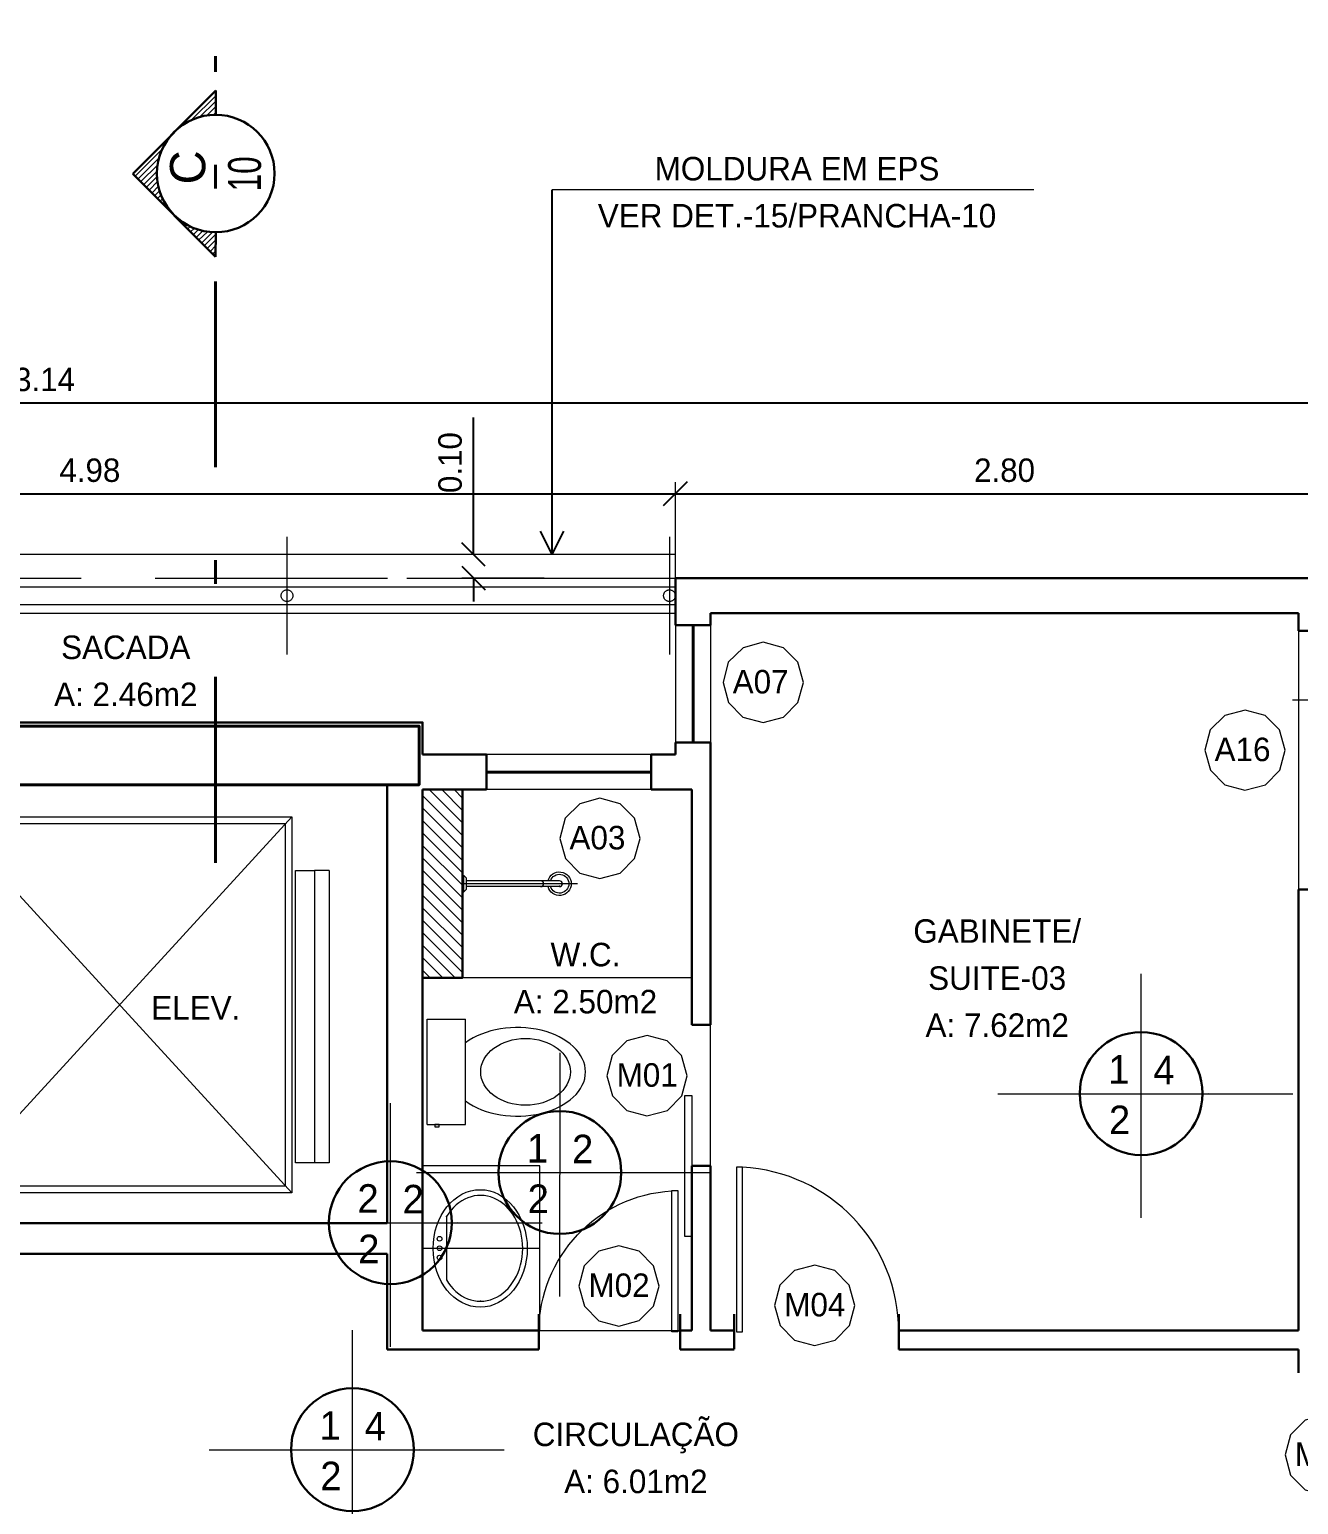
# Model space of a CAD drawing. Header units: metres. Extents: x 2.9 to 62.3, y 8 to 50.1.
# Drawn here: x 40.27 to 45.66, y 38.75 to 45.02 of the extents above; entities that cross this region are included whole.
import ezdxf
from ezdxf.enums import TextEntityAlignment as Align

# ---------------------------------------------------------------- set-up
doc = ezdxf.new("R2010")
doc.units = ezdxf.units.M
doc.header["$MEASUREMENT"] = 0
for name, pattern in [('DGN Style 2', [0.98853, 0.593118, -0.395412]), ('DGN Style 3', [1.383942, 0.98853, -0.395412]), ('DGN Style 4', [1.582636, 0.790824, -0.395412, 0.00098853, -0.395412])]:
    doc.linetypes.add(name, pattern=pattern)
doc.layers.get('Defpoints').update_dxf_attribs({"lineweight": 0})
for name, color, linetype, lineweight in [('00-EDIFICACOES TÉRREO', 7, 'Continuous', 0), ('24 - Textos Gerais', 7, 'Continuous', 0), ('34 - Mobiliário', 7, 'Continuous', 0), ('CORNIJAS_VAR NA PLANTA PTIPO 1', 7, 'Continuous', 0), ('Level 1', 7, 'Continuous', 0), ('Level 12', 7, 'Continuous', 0), ('Level 14', 7, 'Continuous', 0), ('Level 24-1', 7, 'Continuous', 0), ('Level 3', 7, 'Continuous', 0), ('Level 36', 7, 'Continuous', 0), ('Level 43', 7, 'Continuous', 0), ('Level 44', 7, 'Continuous', 0), ('Level 45', 7, 'Continuous', 0), ('Level 50', 7, 'Continuous', 0), ('Level 7', 7, 'Continuous', 0), ('Level 8', 7, 'Continuous', 0)]:
    doc.layers.add(name, color=color, linetype=linetype, lineweight=lineweight)
doc.styles.add('Style-INTL_ENGINEERING', font='INTL_ENGINEERING.shx')
doc.dimstyles.get("Standard").update_dxf_attribs({"dimtxt": 0.18, "dimasz": 0.18, "dimexe": 0.18, "dimexo": 0.0625, "dimgap": 0.09, "dimtad": 0, "dimtih": 1, "dimtoh": 1, "dimdec": 4, "dimzin": 1, "dimdsep": 46, "dimtxsty": 'Standard', "dimcen": 0, "dimadec": 0, "dimazin": 0, "dimtfac": 1, "dimtdec": 4, "dimtofl": 0, "dimtmove": 0, "dimatfit": 3, "dimfxl": 0, "dimtolj": 1, "dimtzin": 1, "dimarcsym": 0})

# ---------------------------------------------------------------- blocks, each defined once
blk = doc.blocks.new('_Oblique')
at = {"color": 0, "linetype": 'ByBlock', "lineweight": -2}
blk.add_line((0.5, 0.5), (-0.5, -0.5), dxfattribs=at)
blk = doc.blocks.new('*D235')
at = {"layer": 'Defpoints', "color": 0, "linetype": 'Continuous', "lineweight": 0}
for p in [(43.0145, 43.0475), (38.0346, 42.689), (43.0145, 42.689)]:
    blk.add_point(p, dxfattribs=at)
at = {"layer": 'Level 43', "color": 2, "linetype": 'Continuous', "lineweight": 0}
for p, q in [((38.0346, 42.7385), (38.0346, 43.097)), ((43.0145, 42.7385), (43.0145, 43.097))]:
    blk.add_line(p, q, dxfattribs=at)
at = {"layer": 'Level 43', "color": 0, "linetype": 'Continuous', "lineweight": -2}
blk.add_line((38.0346, 43.0475), (43.0145, 43.0475), dxfattribs=at)
at = {"layer": 'Level 43', "color": 0, "linetype": 'Continuous', "lineweight": -2, "xscale": 0.0995, "yscale": 0.0995, "zscale": 0.0995, "rotation": 180}
blk.add_blockref('_Oblique', (38.0346, 43.0475), dxfattribs=at)
at = {"layer": 'Level 43', "color": 0, "linetype": 'Continuous', "lineweight": -2, "xscale": 0.0995, "yscale": 0.0995, "zscale": 0.0995}
blk.add_blockref('_Oblique', (43.0145, 43.0475), dxfattribs=at)
at = {"layer": 'Level 43', "color": 0, "linetype": 'Continuous', "lineweight": 0, "insert": (40.5246, 43.1467), "char_height": 0.0995, "attachment_point": 5, "style": 'Style-INTL_ENGINEERING'}
blk.add_mtext('4.98', dxfattribs=at)
blk = doc.blocks.new('*D236')
at = {"layer": 'Defpoints', "color": 0, "linetype": 'Continuous', "lineweight": 0}
for p in [(45.8145, 43.0475), (43.0145, 42.689), (45.8145, 42.689)]:
    blk.add_point(p, dxfattribs=at)
at = {"layer": 'Level 43', "color": 2, "linetype": 'Continuous', "lineweight": 0}
for p, q in [((43.0145, 42.7385), (43.0145, 43.097)), ((45.8145, 42.7385), (45.8145, 43.097))]:
    blk.add_line(p, q, dxfattribs=at)
at = {"layer": 'Level 43', "color": 0, "linetype": 'Continuous', "lineweight": -2}
blk.add_line((43.0145, 43.0475), (45.8145, 43.0475), dxfattribs=at)
at = {"layer": 'Level 43', "color": 0, "linetype": 'Continuous', "lineweight": -2, "xscale": 0.0995, "yscale": 0.0995, "zscale": 0.0995, "rotation": 180}
blk.add_blockref('_Oblique', (43.0145, 43.0475), dxfattribs=at)
at = {"layer": 'Level 43', "color": 0, "linetype": 'Continuous', "lineweight": -2, "xscale": 0.0995, "yscale": 0.0995, "zscale": 0.0995}
blk.add_blockref('_Oblique', (45.8145, 43.0475), dxfattribs=at)
at = {"layer": 'Level 43', "color": 0, "linetype": 'Continuous', "lineweight": 0, "insert": (44.4145, 43.1467), "char_height": 0.0995, "attachment_point": 5, "style": 'Style-INTL_ENGINEERING'}
blk.add_mtext('2.80', dxfattribs=at)
blk = doc.blocks.new('*D238')
at = {"layer": 'Defpoints', "color": 0, "linetype": 'Continuous', "lineweight": 0}
for p in [(46.8646, 43.4333), (33.7253, 43.1372), (46.8646, 42.689)]:
    blk.add_point(p, dxfattribs=at)
at = {"layer": 'Level 43', "color": 2, "linetype": 'Continuous', "lineweight": 0}
for p, q in [((33.7253, 43.1867), (33.7253, 43.4828)), ((46.8646, 42.7385), (46.8646, 43.4828))]:
    blk.add_line(p, q, dxfattribs=at)
at = {"layer": 'Level 43', "color": 0, "linetype": 'Continuous', "lineweight": -2}
blk.add_line((33.7253, 43.4333), (46.8646, 43.4333), dxfattribs=at)
at = {"layer": 'Level 43', "color": 0, "linetype": 'Continuous', "lineweight": -2, "xscale": 0.0995, "yscale": 0.0995, "zscale": 0.0995, "rotation": 180}
blk.add_blockref('_Oblique', (33.7253, 43.4333), dxfattribs=at)
at = {"layer": 'Level 43', "color": 0, "linetype": 'Continuous', "lineweight": -2, "xscale": 0.0995, "yscale": 0.0995, "zscale": 0.0995}
blk.add_blockref('_Oblique', (46.8646, 43.4333), dxfattribs=at)
at = {"layer": 'Level 43', "color": 0, "linetype": 'Continuous', "lineweight": 0, "insert": (40.2949, 43.5326), "char_height": 0.0995, "attachment_point": 5, "style": 'Style-INTL_ENGINEERING'}
blk.add_mtext('13.14', dxfattribs=at)
blk = doc.blocks.new('*U410')
at = {"layer": '00-EDIFICACOES TÉRREO', "color": 4, "linetype": 'Continuous', "lineweight": 0, "flags": 128}
blk.add_lwpolyline([(0.00342, 0), (0.00294, 0.00172), (0.00172, 0.00296), (0, 0.00342), (-0.00171, 0.00296), (-0.00296, 0.00172), (-0.00341, 0), (-0.00294, -0.00171), (-0.00172, -0.00295), (-0.00001, -0.00341), (0.00173, -0.00294), (0.00295, -0.00171)], close=True, dxfattribs=at)
at = {"layer": '00-EDIFICACOES TÉRREO', "color": 4, "linetype": 'Continuous', "lineweight": 0, "style": 'Style-INTL_ENGINEERING'}
blk.add_text('A16', height=0.001999, rotation=359.9999, dxfattribs=at).set_placement((-0.00259, -0.00093))
blk = doc.blocks.new('*U411')
at = {"layer": '00-EDIFICACOES TÉRREO', "color": 4, "linetype": 'Continuous', "lineweight": 0, "flags": 128}
blk.add_lwpolyline([(0.00342, 0), (0.00294, 0.00172), (0.00172, 0.00296), (0, 0.00342), (-0.00171, 0.00296), (-0.00296, 0.00172), (-0.00341, 0), (-0.00294, -0.00171), (-0.00172, -0.00295), (-0.00001, -0.00341), (0.00173, -0.00294), (0.00295, -0.00171)], close=True, dxfattribs=at)
at = {"layer": '00-EDIFICACOES TÉRREO', "color": 4, "linetype": 'Continuous', "lineweight": 0, "style": 'Style-INTL_ENGINEERING'}
blk.add_text('A07', height=0.001999, rotation=359.9999, dxfattribs=at).set_placement((-0.00259, -0.00093))
blk = doc.blocks.new('*U405')
at = {"layer": '00-EDIFICACOES TÉRREO', "color": 4, "linetype": 'Continuous', "lineweight": 0, "flags": 128}
blk.add_lwpolyline([(0.00342, 0), (0.00294, 0.00172), (0.00172, 0.00296), (0, 0.00342), (-0.00171, 0.00296), (-0.00296, 0.00172), (-0.00341, 0), (-0.00294, -0.00171), (-0.00172, -0.00295), (-0.00001, -0.00341), (0.00173, -0.00294), (0.00295, -0.00171)], close=True, dxfattribs=at)
at = {"layer": '00-EDIFICACOES TÉRREO', "color": 4, "linetype": 'Continuous', "lineweight": 0, "style": 'Style-INTL_ENGINEERING'}
blk.add_text('A03', height=0.001999, rotation=359.9999, dxfattribs=at).set_placement((-0.00259, -0.00093))
blk = doc.blocks.new('*U412')
at = {"layer": '00-EDIFICACOES TÉRREO', "color": 4, "linetype": 'Continuous', "lineweight": 0, "flags": 128}
blk.add_lwpolyline([(0.00342, 0), (0.00294, 0.00172), (0.00172, 0.00296), (0, 0.00342), (-0.00171, 0.00296), (-0.00296, 0.00172), (-0.00341, 0), (-0.00294, -0.00171), (-0.00172, -0.00295), (-0.00001, -0.00341), (0.00173, -0.00294), (0.00295, -0.00171)], close=True, dxfattribs=at)
at = {"layer": '00-EDIFICACOES TÉRREO', "color": 4, "linetype": 'Continuous', "lineweight": 0, "style": 'Style-INTL_ENGINEERING'}
blk.add_text('M01', height=0.001999, rotation=359.9999, dxfattribs=at).set_placement((-0.00259, -0.00093))
blk = doc.blocks.new('*U413')
at = {"layer": '00-EDIFICACOES TÉRREO', "color": 4, "linetype": 'Continuous', "lineweight": 0, "flags": 128}
blk.add_lwpolyline([(0.00342, 0), (0.00294, 0.00172), (0.00172, 0.00296), (0, 0.00342), (-0.00171, 0.00296), (-0.00296, 0.00172), (-0.00341, 0), (-0.00294, -0.00171), (-0.00172, -0.00295), (-0.00001, -0.00341), (0.00173, -0.00294), (0.00295, -0.00171)], close=True, dxfattribs=at)
at = {"layer": '00-EDIFICACOES TÉRREO', "color": 4, "linetype": 'Continuous', "lineweight": 0, "style": 'Style-INTL_ENGINEERING'}
blk.add_text('M04', height=0.001999, rotation=359.9999, dxfattribs=at).set_placement((-0.00259, -0.00093))
blk = doc.blocks.new('*U407')
at = {"layer": '00-EDIFICACOES TÉRREO', "color": 4, "linetype": 'Continuous', "lineweight": 0, "flags": 128}
blk.add_lwpolyline([(0.00342, 0), (0.00294, 0.00172), (0.00172, 0.00296), (0, 0.00342), (-0.00171, 0.00296), (-0.00296, 0.00172), (-0.00341, 0), (-0.00294, -0.00171), (-0.00172, -0.00295), (-0.00001, -0.00341), (0.00173, -0.00294), (0.00295, -0.00171)], close=True, dxfattribs=at)
at = {"layer": '00-EDIFICACOES TÉRREO', "color": 4, "linetype": 'Continuous', "lineweight": 0, "style": 'Style-INTL_ENGINEERING'}
blk.add_text('M02', height=0.001999, rotation=359.9999, dxfattribs=at).set_placement((-0.00259, -0.00093))
blk = doc.blocks.new('INDESP')
at = {"layer": 'Level 3', "color": 131, "linetype": 'Continuous', "lineweight": 0}
for p, q in [((0.01506, -0.01302), (0.01507, 0.01257)), ((0.00001, 0), (0.03099, 0))]:
    blk.add_line(p, q, dxfattribs=at)
at = {"layer": 'Level 3', "color": 131, "linetype": 'Continuous', "lineweight": 13}
blk.add_line((0.0221, 0), (0.02213, 0.00002), dxfattribs=at)
at = {"layer": 'Level 3', "color": 131, "linetype": 'Continuous', "lineweight": 30}
blk.add_circle((0.01505, 0.00001), 0.00645, dxfattribs=at)
at = {"layer": 'Level 3', "color": 131, "linetype": 'Continuous', "lineweight": 30, "style": 'Style-INTL_ENGINEERING'}
for s, p in [('1', (0.01159, 0.00105)), ('4', (0.01633, 0.00098)), ('2', (0.01167, -0.00425))]:
    blk.add_text(s, height=0.003, rotation=0, dxfattribs=at).set_placement(p)
blk = doc.blocks.new('INDESP_6')
at = {"layer": 'Level 3', "color": 131, "linetype": 'Continuous', "lineweight": 0}
for p, q in [((0.01506, -0.01302), (0.01507, 0.01257)), ((0.00001, 0), (0.03099, 0))]:
    blk.add_line(p, q, dxfattribs=at)
at = {"layer": 'Level 3', "color": 131, "linetype": 'Continuous', "lineweight": 13}
blk.add_line((0.0221, 0), (0.02213, 0.00002), dxfattribs=at)
at = {"layer": 'Level 3', "color": 131, "linetype": 'Continuous', "lineweight": 30}
blk.add_circle((0.01505, 0.00001), 0.00645, dxfattribs=at)
at = {"layer": 'Level 3', "color": 131, "linetype": 'Continuous', "lineweight": 30, "style": 'Style-INTL_ENGINEERING'}
for s, p in [('1', (0.01159, 0.00105)), ('3', (0.01633, 0.00098)), ('2', (0.01167, -0.00425))]:
    blk.add_text(s, height=0.003, rotation=0, dxfattribs=at).set_placement(p)
blk = doc.blocks.new('INDESP_7')
at = {"layer": 'Level 3', "color": 131, "linetype": 'Continuous', "lineweight": 0}
for p, q in [((0.01506, -0.01302), (0.01507, 0.01257)), ((0.00001, 0), (0.03099, 0))]:
    blk.add_line(p, q, dxfattribs=at)
at = {"layer": 'Level 3', "color": 131, "linetype": 'Continuous', "lineweight": 13}
blk.add_line((0.0221, 0), (0.02213, 0.00002), dxfattribs=at)
at = {"layer": 'Level 3', "color": 131, "linetype": 'Continuous', "lineweight": 30}
blk.add_circle((0.01505, 0.00001), 0.00645, dxfattribs=at)
at = {"layer": 'Level 3', "color": 131, "linetype": 'Continuous', "lineweight": 30, "style": 'Style-INTL_ENGINEERING'}
for s, p in [('1', (0.01159, 0.00105)), ('2', (0.01633, 0.00098)), ('2', (0.01167, -0.00425))]:
    blk.add_text(s, height=0.003, rotation=0, dxfattribs=at).set_placement(p)
blk = doc.blocks.new('INDESP_4')
at = {"layer": 'Level 3', "color": 131, "linetype": 'Continuous', "lineweight": 0}
for p, q in [((0.01506, -0.01302), (0.01507, 0.01257)), ((0.00001, 0), (0.03099, 0))]:
    blk.add_line(p, q, dxfattribs=at)
at = {"layer": 'Level 3', "color": 131, "linetype": 'Continuous', "lineweight": 13}
blk.add_line((0.0221, 0), (0.02213, 0.00002), dxfattribs=at)
at = {"layer": 'Level 3', "color": 131, "linetype": 'Continuous', "lineweight": 30}
blk.add_circle((0.01505, 0.00001), 0.00645, dxfattribs=at)
at = {"layer": 'Level 3', "color": 131, "linetype": 'Continuous', "lineweight": 30, "style": 'Style-INTL_ENGINEERING'}
for p in [(0.01159, 0.00105), (0.01633, 0.00098), (0.01167, -0.00425)]:
    blk.add_text('2', height=0.003, rotation=0, dxfattribs=at).set_placement(p)
blk = doc.blocks.new('*D432')
at = {"layer": 'Defpoints', "color": 0, "linetype": 'Continuous', "lineweight": 0}
for p in [(42.506, 42.789), (42.1563, 42.689), (42.506, 42.689)]:
    blk.add_point(p, dxfattribs=at)
at = {"layer": 'Level 43', "color": 0, "linetype": 'Continuous', "lineweight": -2}
for p, q in [((42.1563, 42.789), (42.1563, 43.3713)), ((42.1563, 42.689), (42.1563, 42.5895))]:
    blk.add_line(p, q, dxfattribs=at)
at = {"layer": 'Level 43', "color": 2, "linetype": 'Continuous', "lineweight": 0}
for p, q in [((42.4565, 42.789), (42.1068, 42.789)), ((42.4565, 42.689), (42.1068, 42.689))]:
    blk.add_line(p, q, dxfattribs=at)
at = {"layer": 'Level 43', "color": 0, "linetype": 'Continuous', "lineweight": -2, "xscale": 0.0995, "yscale": 0.0995, "zscale": 0.0995}
for p, rotation in [((42.1563, 42.789), 270), ((42.1563, 42.689), 90)]:
    blk.add_blockref('_Oblique', p, dxfattribs=dict(at, rotation=rotation))
at = {"layer": 'Level 43', "color": 0, "linetype": 'Continuous', "lineweight": 0, "insert": (42.057, 43.1797), "char_height": 0.0995, "attachment_point": 5, "rotation": 90, "style": 'Style-INTL_ENGINEERING'}
blk.add_mtext('0.10', dxfattribs=at)
blk = doc.blocks.new('TerminatorOpen')
at = {"color": 0, "linetype": 'ByBlock', "lineweight": -2}
for q in [(-1, 0.5), (-1, 0), (-1, -0.5)]:
    blk.add_line((0, 0), q, dxfattribs=at)
blk = doc.blocks.new('*U444')
at = {"layer": 'Level 3', "color": 2, "linetype": 'DGN Style 4', "lineweight": 40}
blk.add_line((0.0443, 3.3008), (0.0449, 6.731), dxfattribs=at)
at = {"layer": 'Level 3', "color": 2, "linetype": 'Continuous', "lineweight": 30}
for p, q in [((0.0453, 6.5841), (-0.3078, 6.2311)), ((0.0456, 6.4812), (0.0453, 6.5841)), ((-0.3078, 6.2311), (0.0448, 5.8771)), ((0.0448, 5.8771), (0.0456, 5.9811))]:
    blk.add_line(p, q, dxfattribs=at)
at = {"layer": 'Level 3', "color": 2, "linetype": 'Continuous', "lineweight": 13}
for p, q in [((0.0451, 6.5622), (-0.0588, 6.4585)), ((0.0448, 6.538), (-0.0221, 6.4726)), ((0.0446, 6.515), (0.0077, 6.4779)), ((0.0455, 6.4908), (0.0337, 6.4801)), ((-0.1821, 6.3352), (-0.2972, 6.2199)), ((-0.196, 6.2978), (-0.2852, 6.2085)), ((-0.2015, 6.268), (-0.2742, 6.196)), ((-0.2042, 6.2423), (-0.2617, 6.1843)), ((-0.2042, 6.2186), (-0.2501, 6.172)), ((-0.2022, 6.1978), (-0.2382, 6.1613)), ((-0.199, 6.1769), (-0.2254, 6.149)), ((-0.1942, 6.158), (-0.2154, 6.137)), ((-0.1883, 6.1403), (-0.2031, 6.1249)), ((-0.181, 6.124), (-0.1912, 6.1141)), ((-0.173, 6.108), (-0.1789, 6.1021)), ((-0.1638, 6.0942), (-0.1677, 6.09)), ((-0.1543, 6.0801), (-0.1559, 6.0781)), ((-0.144, 6.0674), (-0.1443, 6.0658)), ((-0.1073, 6.033), (-0.1089, 6.031)), ((-0.0932, 6.0233), (-0.097, 6.0191)), ((-0.0788, 6.0141), (-0.0852, 6.0073)), ((-0.0633, 6.006), (-0.0731, 5.9959)), ((-0.0471, 5.9981), (-0.0617, 5.9842)), ((-0.03, 5.9919), (-0.0494, 5.9722)), ((-0.0111, 5.9871), (-0.0382, 5.9601)), ((0.0087, 5.9829), (-0.0261, 5.9498)), ((0.0297, 5.981), (-0.014, 5.9373)), ((0.0448, 5.9731), (-0.0024, 5.925)), ((0.0452, 5.9491), (0.0088, 5.9129)), ((0.045, 5.9261), (0.0211, 5.9008)), ((0.0448, 5.902), (0.0332, 5.8905)), ((0.0446, 5.8789), (0.0448, 5.8782))]:
    blk.add_line(p, q, dxfattribs=at)
at = {"layer": 'Level 3', "color": 2, "linetype": 'Continuous', "lineweight": 30}
blk.add_circle((0.0453, 6.2318), 0.25, dxfattribs=at)
at = {"layer": 'Level 3', "color": 2, "linetype": 'Continuous', "lineweight": 13, "extrusion": (0, 0, -1)}
blk.add_arc((-0.0453, 6.2318), 0.25, 270.00068, 90.00068, dxfattribs=at)
at = {"layer": 'Level 3', "color": 2, "linetype": 'Continuous', "lineweight": 13}
for p in [(-0.1319, 6.0549), (-0.1201, 6.043)]:
    blk.add_point(p, dxfattribs=at)
at = {"layer": 'Level 3', "color": 2, "linetype": 'Continuous', "lineweight": 30, "style": 'Style-INTL_ENGINEERING'}
blk.add_text('C', height=0.15, rotation=89.99932, dxfattribs=at).set_placement((-0.1493, 6.1853), align=Align.TOP_LEFT)
at = {"layer": 'Level 3', "color": 2, "linetype": 'Continuous', "lineweight": 13, "style": 'Style-INTL_ENGINEERING', "width": 0.714283}
blk.add_text('10', height=0.13999, rotation=89.99932, dxfattribs=at).set_placement((0.1678, 6.3048), align=Align.MIDDLE_RIGHT)
blk = doc.blocks.new('SANCXP_4')
at = {"layer": '24 - Textos Gerais', "color": 172, "linetype": 'Continuous', "lineweight": 0}
for p, q in [((0.06, -0.449), (0.06, 0.449)), ((0.06, 0.449), (0.386, 0.449)), ((0.386, -0.449), (0.386, 0.449)), ((0.06, -0.449), (0.386, -0.449))]:
    blk.add_line(p, q, dxfattribs=at)
at = {"layer": '24 - Textos Gerais', "color": 172, "linetype": 'Continuous', "lineweight": 0, "flags": 128}
blk.add_lwpolyline([(0.125, -0.468), (0.16, -0.468), (0.16, -0.449), (0.125, -0.449)], close=True, dxfattribs=at)
at = {"layer": '24 - Textos Gerais', "color": 172, "linetype": 'Continuous', "lineweight": 0}
blk.add_ellipse((0.825, 0), major_axis=(-0.581, 0), ratio=0.649123, start_param=0.716078, end_param=5.567107, dxfattribs=at)
blk.add_ellipse((0.896, 0), major_axis=(-0.381, 0), ratio=0.746923, dxfattribs=at)
blk = doc.blocks.new('*U536')
at = {"layer": '24 - Textos Gerais', "color": 172, "linetype": 'Continuous', "lineweight": 0}
for p, q in [((-0.2441, 0.035), (-0.2441, -0.035)), ((-0.2441, 0.035), (-0.2391, 0.035)), ((-0.2391, 0.035), (-0.2391, -0.035)), ((-0.2291, 0.025), (-0.2391, 0.035)), ((-0.2291, -0.025), (-0.2291, 0.025)), ((0.168, 0.0125), (-0.2291, 0.0125)), ((-0.2441, -0.035), (-0.2391, -0.035)), ((-0.2391, -0.035), (-0.2291, -0.025)), ((0.168, -0.0125), (-0.2291, -0.0125))]:
    blk.add_line(p, q, dxfattribs=at)
at = {"layer": '24 - Textos Gerais', "color": 172, "linetype": 'DGN Style 4', "lineweight": 13}
blk.add_line((0.2441, 0), (-0.2441, 0), dxfattribs=at)
at = {"layer": '24 - Textos Gerais', "color": 172, "linetype": 'Continuous', "lineweight": 0, "extrusion": (0, 0, -1)}
for centre in [(-0.088, 0), (-0.168, 0)]:
    blk.add_arc(centre, 0.0125, 90, 270, dxfattribs=at)
at = {"layer": '24 - Textos Gerais', "color": 172, "linetype": 'Continuous', "lineweight": 0}
for radius, start, end in [(0.05, 194.47751, 165.52249), (0.04, 198.20996, 161.79004)]:
    blk.add_arc((0.168, 0), radius, start, end, dxfattribs=at)
blk.add_point((0.168, 0.011), dxfattribs=at)
blk = doc.blocks.new('*U537')
at = {"layer": '24 - Textos Gerais', "color": 172, "linetype": 'Continuous', "lineweight": 13}
blk.add_line((-0.147, -0.136), (-0.147, 0.133), dxfattribs=at)
at = {"layer": '24 - Textos Gerais', "color": 172, "linetype": 'DGN Style 4', "lineweight": 13}
blk.add_line((-0.25, -0.001), (0.25, -0.001), dxfattribs=at)
at = {"layer": '24 - Textos Gerais', "color": 172, "linetype": 'Continuous', "lineweight": 13, "extrusion": (0, 0, -1)}
for centre in [(0.177, 0.039), (0.177, -0.001), (0.177, -0.041)]:
    blk.add_circle(centre, 0.01, dxfattribs=at)
blk.add_ellipse((-0.004, 0), major_axis=(0, 0.25), ratio=0.8, dxfattribs=at)
blk.add_ellipse((-0.0033, -0.0006), major_axis=(0, 0.225), ratio=0.8, start_param=5.350888, end_param=10.349301, dxfattribs=at)
at = {"layer": '24 - Textos Gerais', "color": 172, "linetype": 'Continuous', "lineweight": 13}
for p in [(-0.003, 0.224), (-0.003, 0.224), (-0.147, -0.136)]:
    blk.add_point(p, dxfattribs=at)
blk = doc.blocks.new('*U497')
at = {"layer": 'Level 36', "color": 172, "linetype": 'Continuous', "lineweight": 13}
for p, q in [((12.585, 3.08), (11.6099, 3.08)), ((11.9391, 2.28), (11.4391, 2.28)), ((11.9391, 1.58), (11.9391, 2.28))]:
    blk.add_line(p, q, dxfattribs=at)
at = {"layer": '24 - Textos Gerais', "color": 172, "linetype": 'Continuous', "lineweight": 0, "extrusion": (0, 0, -1), "rotation": 180}
blk.add_blockref('*U536', (-11.854, 3.48), dxfattribs=at)
at = {"layer": '24 - Textos Gerais', "color": 172, "linetype": 'Continuous', "lineweight": 0, "xscale": 0.5000000000216841, "yscale": 0.5000000000216841, "zscale": 0.5000000000216841, "rotation": 359.9994663905647}
blk.add_blockref('SANCXP_4', (11.4298, 2.68), dxfattribs=at)
at = {"layer": '24 - Textos Gerais', "color": 172, "linetype": 'Continuous', "lineweight": 13, "extrusion": (0, 0, -1), "rotation": 180}
blk.add_blockref('*U537', (-11.6891, 1.929), dxfattribs=at)
blk = doc.blocks.new('P60D')
at = {"layer": 'Level 14', "color": 7, "linetype": 'Continuous', "lineweight": 13}
for p, q in [((0.035, 0.675), (0.01, 0.675)), ((0.01, 0.675), (0.01, 0.075)), ((0.035, 0.075), (0.035, 0.675)), ((0.01, 0.075), (0.035, 0.075))]:
    blk.add_line(p, q, dxfattribs=at)
blk.add_arc((0, 0.075), 0.6, 0, 86.65585, dxfattribs=at)
at = {"layer": 'Level 7', "color": 7, "linetype": 'Continuous', "lineweight": 30}
for p, q in [((0, 0), (0, 0.15)), ((0.6, 0), (0.6, 0.15))]:
    blk.add_line(p, q, dxfattribs=at)
blk = doc.blocks.new('*U552')
at = {"layer": '34 - Mobiliário', "color": 7, "linetype": 'DGN Style 3', "lineweight": 40}
blk.add_line((0.35, 0), (-0.35, 0), dxfattribs=at)
at = {"layer": 'CORNIJAS_VAR NA PLANTA PTIPO 1', "color": 7, "linetype": 'Continuous', "lineweight": 30}
for p, q in [((-0.35, -0.075), (-0.35, 0.075)), ((0.35, -0.075), (0.35, 0.075))]:
    blk.add_line(p, q, dxfattribs=at)
at = {"layer": 'CORNIJAS_VAR NA PLANTA PTIPO 1', "color": 7, "linetype": 'Continuous', "lineweight": 0}
for p, q in [((0.35, 0.075), (-0.35, 0.075)), ((0.35, -0.075), (-0.35, -0.075))]:
    blk.add_line(p, q, dxfattribs=at)
blk = doc.blocks.new('*U553')
at = {"layer": '00-EDIFICACOES TÉRREO', "color": 7, "linetype": 'Continuous', "lineweight": 13, "flags": 128}
for points in [[(-0.03002, 0.54999), (-0.03002, 0.5), (-0.00004, 0.49999), (-0.00002, 0.54998)], [(-0.03, 0.02499), (-0.03002, 0.5), (-0.02002, 0.5), (-0.01998, 0.025)], [(-0.01004, 0.5), (-0.01, 0.02498), (0, 0.02501), (-0.00004, 0.49999)], [(-0.03, -0.02499), (-0.03, 0.02499), (0, 0.02501), (0, -0.025)], [(-0.00002, 0.02497), (-0.00004, -0.02501), (0.02996, -0.02501), (0.02996, 0.02498)], [(0, -0.50002), (-0.00004, -0.02501), (0.01, -0.02499), (0.00998, -0.5)], [(0.01996, -0.02502), (0.01998, -0.50002), (0.02998, -0.50001), (0.02996, -0.02501)], [(0, -0.55001), (0, -0.50002), (0.02998, -0.50001), (0.02998, -0.55002)]]:
    blk.add_lwpolyline(points, close=True, dxfattribs=at)
at = {"layer": 'CORNIJAS_VAR NA PLANTA PTIPO 1', "color": 7, "linetype": 'Continuous', "lineweight": 0}
for p, q in [((-0.07506, 0.55), (-0.07502, -0.55002)), ((0.07502, 0.55001), (0.07506, -0.55001))]:
    blk.add_line(p, q, dxfattribs=at)
at = {"layer": 'CORNIJAS_VAR NA PLANTA PTIPO 1', "color": 7, "linetype": 'Continuous', "lineweight": 30, "flags": 128}
for points in [[(-0.07506, 0.55), (0.07502, 0.55001)], [(-0.07504, -0.55001), (0.07504, -0.55001)]]:
    blk.add_lwpolyline(points, dxfattribs=at)
blk = doc.blocks.new('*U554')
at = {"layer": '34 - Mobiliário', "color": 7, "linetype": 'Continuous', "lineweight": 40}
blk.add_line((0, 0.25), (0, -0.25), dxfattribs=at)
at = {"layer": 'CORNIJAS_VAR NA PLANTA PTIPO 1', "color": 7, "linetype": 'Continuous', "lineweight": 0}
for p, q in [((-0.075, 0.25), (-0.075, -0.25)), ((0.075, 0.25), (0.075, -0.25))]:
    blk.add_line(p, q, dxfattribs=at)
at = {"layer": 'CORNIJAS_VAR NA PLANTA PTIPO 1', "color": 7, "linetype": 'Continuous', "lineweight": 30}
for p, q in [((-0.075, 0.25), (0.075, 0.25)), ((-0.075, -0.25), (0.075, -0.25))]:
    blk.add_line(p, q, dxfattribs=at)
blk = doc.blocks.new('P70D')
at = {"layer": 'Level 14', "color": 7, "linetype": 'Continuous', "lineweight": 13}
for p, q in [((0.035, 0.775), (0.01, 0.775)), ((0.01, 0.775), (0.01, 0.075)), ((0.035, 0.075), (0.035, 0.775)), ((0.01, 0.075), (0.035, 0.075))]:
    blk.add_line(p, q, dxfattribs=at)
blk.add_arc((0, 0.075), 0.7, 0, 87.13402, dxfattribs=at)
at = {"layer": 'Level 7', "color": 7, "linetype": 'Continuous', "lineweight": 30}
for p, q in [((0, 0), (0, 0.15)), ((0.7, 0), (0.7, 0.15))]:
    blk.add_line(p, q, dxfattribs=at)
blk = doc.blocks.new('*U596')
at = {"layer": 'Level 1', "color": 3, "linetype": 'DGN Style 4', "lineweight": 0}
blk.add_line((0, 0.25), (0, -0.25), dxfattribs=at)
at = {"layer": 'Level 50', "color": 190, "linetype": 'DGN Style 2', "lineweight": 0}
blk.add_circle((0, 0), 0.025, dxfattribs=at)
blk = doc.blocks.new('*U597')
at = {"layer": 'Level 1', "color": 3, "linetype": 'DGN Style 4', "lineweight": 0}
blk.add_line((0, 0.25), (0, -0.25), dxfattribs=at)
at = {"layer": 'Level 50', "color": 190, "linetype": 'DGN Style 2', "lineweight": 0}
blk.add_circle((0, 0), 0.025, dxfattribs=at)
blk = doc.blocks.new('*U556')
at = {"layer": 'CORNIJAS_VAR NA PLANTA PTIPO 1', "color": 7, "linetype": 'Continuous', "lineweight": 13, "flags": 128}
blk.add_lwpolyline([(12.5147, 4.3679), (12.5147, 4.4679), (7.4347, 4.4679), (7.4347, 3.6179)], dxfattribs=at)
at = {"layer": 'Level 50', "color": 190, "linetype": 'Continuous', "lineweight": 13}
for p, q in [((7.5722, 4.3304), (12.5147, 4.3304)), ((7.6472, 4.2554), (12.5147, 4.2554))]:
    blk.add_line(p, q, dxfattribs=at)
at = {"layer": 'Level 7', "color": 7, "linetype": 'Continuous', "lineweight": 13}
blk.add_line((7.6847, 4.2179), (12.5147, 4.2179), dxfattribs=at)
at = {"layer": 'Level 8', "color": 7, "linetype": 'DGN Style 3', "lineweight": 0}
blk.add_line((7.5347, 4.3679), (12.5147, 4.3679), dxfattribs=at)
at = {"layer": 'Level 50', "color": 190, "linetype": 'DGN Style 2', "lineweight": 0}
for name, p in [('*U597', (10.863, 4.2929)), ('*U596', (12.4897, 4.2929))]:
    blk.add_blockref(name, p, dxfattribs=at)
blk = doc.blocks.new('ELEV1_')
at = {"color": 7, "linetype": 'Continuous', "lineweight": 30}
for p, q in [((-0.45, 0), (-0.45, 0.15)), ((0.45, 0), (0.45, 0.15))]:
    blk.add_line(p, q, dxfattribs=at)
at = {"color": 7, "linetype": 'Continuous', "lineweight": 0}
blk.add_line((-0.45, 0), (0.45, 0), dxfattribs=at)
at = {"color": 120, "linetype": 'Continuous', "lineweight": 0}
for p, q in [((-0.42, -0.03), (-0.42, -0.055)), ((0.42, -0.03), (-0.42, -0.03)), ((-0.42, -0.055), (0.42, -0.055)), ((0, -0.03), (0, -0.055)), ((0.42, -0.055), (0.42, -0.03)), ((0.8, -1.5489), (-0.8, -0.0826)), ((0.8, -0.0827), (-0.8, -1.5489)), ((-0.42, -0.095), (-0.42, -0.13)), ((0.42, -0.095), (-0.42, -0.095)), ((0, -0.095), (0, -0.13)), ((0.42, -0.13), (0.42, -0.095)), ((-0.7713, -0.18), (-0.7713, -1.5201)), ((-0.7713, -0.18), (-0.37, -0.18)), ((-0.42, -0.13), (0.42, -0.13)), ((0.37, -0.18), (0.7713, -0.18)), ((0.7713, -1.5202), (0.7713, -0.18)), ((-0.7713, -1.5201), (0.7713, -1.5202)), ((-0.5713, -1.7076), (-0.5713, -1.6452)), ((0.6712, -1.7076), (0.6712, -1.6451)), ((-0.5713, -1.7076), (0.6712, -1.7076))]:
    blk.add_line(p, q, dxfattribs=at)
at = {"color": 120, "linetype": 'Continuous', "lineweight": 0, "flags": 128}
for points in [[(-0.42, -0.0827), (-0.45, -0.0827), (-0.45, 0.15), (-0.42, 0.15)], [(0.42, -0.0826), (0.45, -0.0826), (0.45, 0.15), (0.42, 0.15)], [(-0.8, -1.5489), (0.8, -1.5489), (0.8, -0.0827), (-0.8, -0.0826)], [(-0.5713, -1.6452), (0.6712, -1.6451), (0.6712, -1.5651), (-0.5712, -1.5652)]]:
    blk.add_lwpolyline(points, close=True, dxfattribs=at)

msp = doc.modelspace()

# ---------------------------------------------------------------- linework, layer by layer
at = {"layer": '00-EDIFICACOES TÉRREO', "color": 7, "linetype": 'Continuous', "lineweight": 13, "flags": 128}
msp.add_lwpolyline([(43.0546, 40.489), (43.0846, 40.489), (43.0846, 39.889), (43.0546, 39.889)], close=True, dxfattribs=at)
at = {"layer": 'CORNIJAS_VAR NA PLANTA PTIPO 1', "color": 7, "linetype": 'Continuous', "lineweight": 30}
for p, q in [((43.0145, 42.689), (45.8145, 42.689)), ((43.0145, 42.489), (43.0145, 42.689)), ((43.1645, 42.539), (45.6645, 42.539)), ((43.1645, 42.489), (43.1645, 42.539)), ((45.6645, 42.464), (45.6645, 42.539)), ((43.0145, 41.939), (43.0145, 41.989)), ((43.1645, 40.789), (43.1645, 41.9891)), ((41.9394, 41.939), (42.212, 41.939)), ((42.912, 41.939), (43.0145, 41.939)), ((41.9394, 41.789), (42.212, 41.789)), ((42.912, 41.789), (43.0846, 41.789)), ((43.0846, 40.789), (43.0846, 41.789)), ((45.6645, 39.489), (45.6645, 41.364)), ((43.0846, 40.789), (43.1645, 40.789)), ((43.0846, 40.189), (43.1645, 40.189)), ((43.0846, 39.489), (43.0846, 40.189)), ((43.1645, 39.489), (43.1645, 40.189)), ((41.7894, 39.409), (41.7894, 39.8157)), ((41.9394, 39.489), (41.9394, 39.8157)), ((41.9394, 39.489), (42.4345, 39.489)), ((43.0346, 39.489), (43.0846, 39.489)), ((43.1645, 39.489), (43.2646, 39.489)), ((43.9646, 39.489), (45.6645, 39.489)), ((41.7894, 39.409), (42.4345, 39.409)), ((43.0345, 39.409), (43.2646, 39.409)), ((43.9643, 39.409), (45.6645, 39.409)), ((45.6645, 39.309), (45.6645, 39.409))]:
    msp.add_line(p, q, dxfattribs=at)
at = {"layer": 'CORNIJAS_VAR NA PLANTA PTIPO 1', "color": 7, "linetype": 'Continuous', "lineweight": 0}
for p, q in [((43.1645, 40.189), (43.1645, 40.789)), ((42.4345, 39.489), (43.0345, 39.489))]:
    msp.add_line(p, q, dxfattribs=at)
at = {"layer": 'CORNIJAS_VAR NA PLANTA PTIPO 1', "color": 7, "linetype": 'Continuous', "lineweight": 30, "flags": 128}
msp.add_lwpolyline([(39.6096, 42.0217), (39.6096, 42.0746), (41.9396, 42.0746), (41.9396, 41.939)], dxfattribs=at)
at = {"layer": 'Level 12', "color": 2, "linetype": 'Continuous', "lineweight": 13}
msp.add_line((44.5388, 44.3396), (42.4908, 44.3396), dxfattribs=at)
at = {"layer": 'Level 24-1', "color": 7, "linetype": 'DGN Style 2', "lineweight": 0, "flags": 128}
msp.add_lwpolyline([(33.7253, 41.9391), (38.0346, 41.939), (38.0346, 42.689), (46.8646, 42.689), (46.8646, 41.289), (50.6245, 41.289), (50.6245, 34.579), (49.9246, 34.579), (49.9246, 34.079), (49.3745, 33.529), (39.8467, 33.529), (39.2267, 32.909), (31.9114, 32.909), (31.6938, 33.1263), (29.3053, 33.1263), (29.0877, 32.909), (21.7724, 32.909), (21.1524, 33.529), (11.6245, 33.529), (11.0746, 34.079), (11.0746, 34.579), (10.3745, 34.579), (10.3745, 41.289), (14.1346, 41.289), (14.1346, 42.689), (22.9645, 42.689), (22.9645, 41.939), (27.2738, 41.939), (27.2738, 46.7246), (33.7241, 46.7246), (33.7253, 41.9391)], dxfattribs=at)
at = {"layer": 'Level 44', "color": 7, "linetype": 'Continuous', "lineweight": 30}
for p, q in [((41.7894, 41.8096), (41.7894, 39.9457)), ((41.9394, 41.789), (41.9394, 39.8157)), ((39.8346, 39.9457), (41.7894, 39.9457)), ((39.8346, 39.8157), (41.7894, 39.8157))]:
    msp.add_line(p, q, dxfattribs=at)
at = {"layer": 'Level 44', "color": 1, "linetype": 'Continuous', "lineweight": 40, "flags": 128}
msp.add_lwpolyline([(39.6245, 41.8096), (41.9245, 41.8096), (41.9245, 42.0596), (39.6245, 42.0596)], close=True, dxfattribs=at)
at = {"layer": 'Level 45', "color": 6, "linetype": 'Continuous', "lineweight": 0}
for p, q in [((42.1094, 41.6474), (41.9678, 41.789)), ((42.1094, 41.7004), (42.0208, 41.789)), ((42.1094, 41.7535), (42.0738, 41.789)), ((42.1094, 41.5944), (41.9394, 41.7644)), ((42.1094, 41.5413), (41.9394, 41.7113)), ((42.1094, 41.4883), (41.9394, 41.6583)), ((42.1094, 41.4353), (41.9394, 41.6053)), ((42.1094, 41.3822), (41.9394, 41.5522)), ((42.1094, 41.3292), (41.9394, 41.4992)), ((42.1094, 41.2762), (41.9394, 41.4462)), ((42.1094, 41.2231), (41.9394, 41.3931)), ((42.1094, 41.1701), (41.9394, 41.3401)), ((42.1094, 41.1171), (41.9394, 41.2871)), ((42.1094, 41.064), (41.9394, 41.234)), ((42.1094, 41.011), (41.9394, 41.181)), ((42.0783, 40.989), (41.9394, 41.128)), ((42.0253, 40.989), (41.9394, 41.0749)), ((41.9723, 40.989), (41.9394, 41.0219))]:
    msp.add_line(p, q, dxfattribs=at)
at = {"layer": 'Level 45', "color": 6, "linetype": 'Continuous', "lineweight": 30, "flags": 128}
msp.add_lwpolyline([(41.9394, 41.789), (42.1094, 41.789), (42.1094, 40.989), (41.9394, 40.989)], close=True, dxfattribs=at)

# ---------------------------------------------------------------- block references
at = {"layer": '00-EDIFICACOES TÉRREO', "color": 4, "linetype": 'Continuous', "lineweight": 0, "xscale": 50.00000000487893, "yscale": 50.00000000487893, "zscale": 50.00000000487893, "rotation": 0.0008004141529982}
for name, p in [('*U411', (43.3878, 42.2445)), ('*U410', (45.4372, 41.9567)), ('*U405', (42.6937, 41.5814)), ('*U412', (42.8943, 40.5723)), ('*U407', (42.7746, 39.6782)), ('*U413', (43.6071, 39.5957)), ('*U413', (45.7782, 38.9598))]:
    msp.add_blockref(name, p, dxfattribs=at)
at = {"layer": 'CORNIJAS_VAR NA PLANTA PTIPO 1', "color": 7, "linetype": 'Continuous', "lineweight": 13}
msp.add_blockref('*U556', (30.4998, 38.3211), dxfattribs=at)
at = {"layer": 'CORNIJAS_VAR NA PLANTA PTIPO 1', "color": 7, "linetype": 'Continuous', "lineweight": 0}
for name, p in [('*U554', (43.0896, 42.239)), ('*U553', (45.7395, 41.914))]:
    msp.add_blockref(name, p, dxfattribs=at)
at = {"layer": 'CORNIJAS_VAR NA PLANTA PTIPO 1', "color": 7, "linetype": 'Continuous', "lineweight": 30}
msp.add_blockref('*U552', (42.562, 41.864), dxfattribs=at)
at = {"layer": 'Level 3', "color": 2, "linetype": 'Continuous', "lineweight": 30}
msp.add_blockref('*U444', (41.0147, 38.1772), dxfattribs=at)
at = {"layer": 'Level 3', "color": 131, "linetype": 'Continuous', "lineweight": 30, "xscale": 40.50002794240174, "yscale": 40.50002794240174, "zscale": 40.50002794240174, "rotation": 0.0006587766262007}
for name, p in [('INDESP_6', (45.6389, 42.1705)), ('INDESP', (44.3858, 40.4962)), ('INDESP_7', (41.9137, 40.1606)), ('INDESP_4', (41.1931, 39.9472)), ('INDESP', (41.0318, 38.982))]:
    msp.add_blockref(name, p, dxfattribs=at)
at = {"layer": 'Level 36', "color": 172, "linetype": 'Continuous', "lineweight": 13}
msp.add_blockref('*U497', (30.4996, 37.909), dxfattribs=at)
at = {"layer": 'Level 44', "color": 120, "linetype": 'Continuous', "lineweight": 0, "yscale": -1, "rotation": 269.999199585847}
msp.add_blockref('ELEV1_', (39.8346, 40.874), dxfattribs=at)
at = {"layer": 'Level 7', "color": 7, "linetype": 'Continuous', "lineweight": 30}
for name, p, xscale, yscale, rotation in [('P70D', (43.2646, 39.4091), 1.000004656718364, 1.000004656718364, 359.9991995895742), ('P60D', (43.0345, 39.409), 1.000004656664151, -1.000004656664151, 179.9994663930494)]:
    msp.add_blockref(name, p, dxfattribs=dict(at, xscale=xscale, yscale=yscale, rotation=rotation))

# ---------------------------------------------------------------- texts
at = {"layer": 'Level 12', "color": 2, "linetype": 'Continuous', "lineweight": 13, "attachment_point": 5, "line_spacing_factor": 1.200006, "style": 'Style-INTL_ENGINEERING'}
for s, insert, char_height in [('MOLDURA EM EPS\\PVER DET.-15/PRANCHA-10\\P', (43.5319, 44.3288), 0.099999), ('SACADA\\PA: 2.46m2\\P', (40.6773, 42.2937), 0.1), ('GABINETE/\\PSUITE-03\\PA: 7.62m2\\P', (44.3831, 40.987), 0.1), ('W.C.\\PA: 2.50m2\\P', (42.6323, 40.987), 0.1), ('ELEV.\\P', (40.975, 40.8612), 0.1), ('CIRCULAÇÃO\\PA: 6.01m2\\P', (42.8465, 38.9468), 0.1)]:
    msp.add_mtext(s, dxfattribs=dict(at, insert=insert, char_height=char_height))

# ---------------------------------------------------------------- dimensions: what is measured, and where the dimension line sits
at = {"layer": 'Level 43', "color": 2, "linetype": 'Continuous', "lineweight": 0}
for base, p1, p2, picture, middle in [((46.8646, 43.4333), (33.7253, 43.1372), (46.8646, 42.689), '*D238', (40.2949, 43.5326)), ((43.0145, 43.0475), (38.0346, 42.689), (43.0145, 42.689), '*D235', (40.5246, 43.1467)), ((45.8145, 43.0475), (43.0145, 42.689), (45.8145, 42.689), '*D236', (44.4145, 43.1467))]:
    dim = msp.add_linear_dim(base=base, p1=p1, p2=p2, dimstyle='Standard', override={"dimtxt": 0.0995, "dimasz": 0.0995, "dimexe": 0.0495, "dimexo": 0.0495, "dimgap": 0.0495, "dimtad": 1, "dimtih": 0, "dimtoh": 0, "dimdec": 2, "dimzin": 3, "dimtxsty": 'Style-INTL_ENGINEERING', "dimblk": 'Oblique', "dimclre": 2, "dimtdec": 2, "dimatfit": 1, "dimfrac": 2, "dimtolj": 0, "dimtzin": 3, "dimlwe": 0}, dxfattribs=at)
    dim.commit()
    dim.dimension.update_dxf_attribs({"geometry": picture, "text_midpoint": middle})
dim = msp.add_linear_dim(base=(42.1563, 42.689), p1=(42.506, 42.789), p2=(42.506, 42.689), angle=270, dimstyle='Standard', override={"dimtxt": 0.0995, "dimasz": 0.0995, "dimexe": 0.0495, "dimexo": 0.0495, "dimgap": 0.0495, "dimtad": 1, "dimtih": 0, "dimtoh": 0, "dimdec": 2, "dimzin": 3, "dimtxsty": 'Style-INTL_ENGINEERING', "dimblk": 'Oblique', "dimclre": 2, "dimtdec": 2, "dimatfit": 1, "dimfrac": 2, "dimtolj": 0, "dimtzin": 3, "dimlwe": 0}, dxfattribs=at)
dim.commit()
dim.dimension.update_dxf_attribs({"geometry": '*D432', "text_midpoint": (42.1563, 43.1797), "dimtype": 160})

# ---------------------------------------------------------------- leaders
at = {"layer": 'Level 12', "color": 2, "linetype": 'Continuous', "lineweight": 13}
msp.add_leader([(42.4908, 42.789), (42.4908, 44.3396)], dimstyle='Standard', override={"dimtxt": 0.0995, "dimasz": 0.0995, "dimgap": 0, "dimtad": 1, "dimtxsty": 'Style-INTL_ENGINEERING', "dimldrblk": 'TerminatorOpen'}, dxfattribs=at)

doc.saveas('drawing.dxf')
